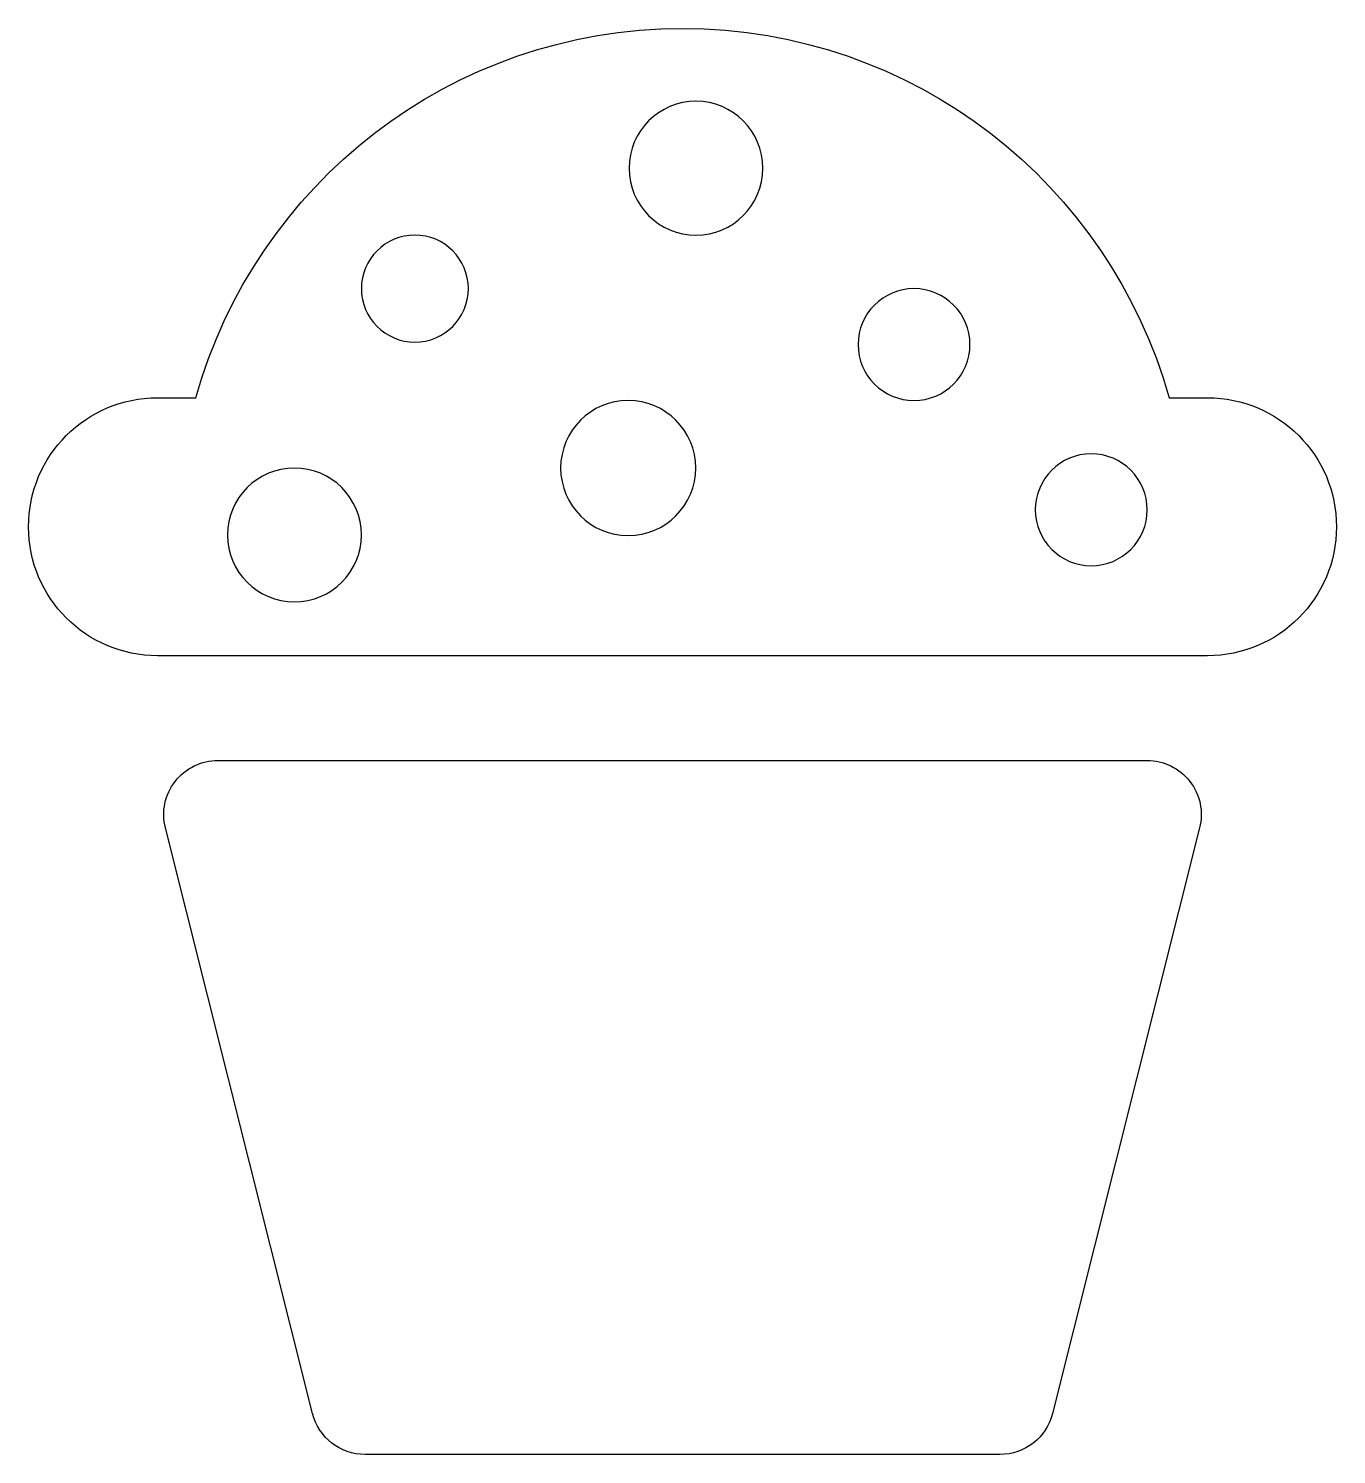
# Model space of a CAD drawing. Header units: centimetres. Extents: x -6 to 6, y -6.5 to 6.5.
import ezdxf

# ---------------------------------------------------------------- set-up
doc = ezdxf.new("R2010")
doc.units = ezdxf.units.CM
doc.header["$MEASUREMENT"] = 0
doc.layers.add('Layer 1', color=7, linetype='Continuous')

msp = doc.modelspace()

# ---------------------------------------------------------------- linework, layer by layer
at = {"layer": 'Layer 1'}
for points, knots in [([(4.78301, 3.13087), (4.78301, 3.13087), (4.43415, 3.13087), (4.43415, 3.13087), (4.43415, 3.13087), (3.88861, 5.07016), (2.11381, 6.49438), (-0.00008, 6.49438), (-0.00008, 6.49438), (-2.11444, 6.49438), (-3.88903, 5.07015), (-4.43434, 3.13086), (-4.43434, 3.13086), (-4.43434, 3.13086), (-4.78301, 3.13087), (-4.78301, 3.13087), (-4.78301, 3.13087), (-5.43201, 3.13087), (-5.95763, 2.60504), (-5.95763, 1.9562), (-5.95763, 1.9562), (-5.95763, 1.3072), (-5.43201, 0.78158), (-4.78301, 0.78158), (-4.78301, 0.78158), (-4.78301, 0.78158), (4.78303, 0.78158), (4.78303, 0.78158), (4.78303, 0.78158), (5.43203, 0.78158), (5.95765, 1.3072), (5.95765, 1.9562), (5.95765, 1.9562), (5.95762, 2.60503), (5.43203, 3.13087), (4.78301, 3.13087)], [0, 0, 0, 0, 0.1, 0.1, 0.1, 0.1, 0.2, 0.2, 0.2, 0.2, 0.3, 0.3, 0.3, 0.3, 0.4, 0.4, 0.4, 0.4, 0.5, 0.5, 0.5, 0.5, 0.6, 0.6, 0.6, 0.6, 0.7, 0.7, 0.7, 0.7, 0.8, 0.8, 0.8, 0.8, 1, 1, 1, 1]), ([(0.1229, 4.61248), (-0.21391, 4.61248), (-0.48678, 4.88534), (-0.48678, 5.22211), (-0.48678, 5.22211), (-0.48678, 5.55892), (-0.21392, 5.83179), (0.1229, 5.83179), (0.1229, 5.83179), (0.45969, 5.83179), (0.73255, 5.55893), (0.73255, 5.22211), (0.73255, 5.22211), (0.73255, 4.88535), (0.45969, 4.61248), (0.1229, 4.61248)], [0, 0, 0, 0, 0.2, 0.2, 0.2, 0.2, 0.4, 0.4, 0.4, 0.4, 0.6, 0.6, 0.6, 0.6, 1, 1, 1, 1]), ([(-2.43811, 3.63789), (-2.70716, 3.63789), (-2.92542, 3.85614), (-2.92542, 4.12517), (-2.92542, 4.12517), (-2.92542, 4.3942), (-2.70717, 4.61248), (-2.43811, 4.61248), (-2.43811, 4.61248), (-2.16908, 4.61248), (-1.95083, 4.39423), (-1.95083, 4.12517), (-1.95083, 4.12517), (-1.95083, 3.85611), (-2.16908, 3.63789), (-2.43811, 3.63789)], [0, 0, 0, 0, 0.2, 0.2, 0.2, 0.2, 0.4, 0.4, 0.4, 0.4, 0.6, 0.6, 0.6, 0.6, 1, 1, 1, 1]), ([(2.10915, 3.1061), (1.82782, 3.1061), (1.59962, 3.33409), (1.59962, 3.61563), (1.59962, 3.61563), (1.59962, 3.89696), (1.82782, 4.12516), (2.10915, 4.12516), (2.10915, 4.12516), (2.39069, 4.12516), (2.61868, 3.89696), (2.61868, 3.61563), (2.61868, 3.61563), (2.61871, 3.33409), (2.3907, 3.1061), (2.10915, 3.1061)], [0, 0, 0, 0, 0.2, 0.2, 0.2, 0.2, 0.4, 0.4, 0.4, 0.4, 0.6, 0.6, 0.6, 0.6, 1, 1, 1, 1]), ([(-0.49485, 1.87576), (-0.83458, 1.87576), (-1.11001, 2.15119), (-1.11001, 2.49092), (-1.11001, 2.49092), (-1.11001, 2.8307), (-0.83458, 3.1061), (-0.49485, 3.1061), (-0.49485, 3.1061), (-0.1551, 3.1061), (0.12033, 2.83067), (0.12033, 2.49092), (0.12033, 2.49092), (0.12036, 2.15119), (-0.15507, 1.87576), (-0.49485, 1.87576)], [0, 0, 0, 0, 0.2, 0.2, 0.2, 0.2, 0.4, 0.4, 0.4, 0.4, 0.6, 0.6, 0.6, 0.6, 1, 1, 1, 1]), ([(3.72369, 1.60099), (3.44236, 1.60099), (3.21416, 1.82898), (3.21416, 2.11052), (3.21416, 2.11052), (3.21416, 2.39183), (3.44236, 2.62005), (3.72369, 2.62005), (3.72369, 2.62005), (4.00523, 2.62005), (4.23322, 2.39182), (4.23322, 2.11052), (4.23322, 2.11052), (4.23323, 1.82899), (4.00524, 1.60099), (3.72369, 1.60099)], [0, 0, 0, 0, 0.2, 0.2, 0.2, 0.2, 0.4, 0.4, 0.4, 0.4, 0.6, 0.6, 0.6, 0.6, 1, 1, 1, 1]), ([(-3.53507, 1.27159), (-3.87188, 1.27159), (-4.14475, 1.54445), (-4.14475, 1.88127), (-4.14475, 1.88127), (-4.14475, 2.21806), (-3.87189, 2.4909), (-3.53507, 2.4909), (-3.53507, 2.4909), (-3.19828, 2.4909), (-2.92542, 2.21806), (-2.92542, 1.88127), (-2.92542, 1.88127), (-2.92542, 1.54445), (-3.19828, 1.27159), (-3.53507, 1.27159)], [0, 0, 0, 0, 0.2, 0.2, 0.2, 0.2, 0.4, 0.4, 0.4, 0.4, 0.6, 0.6, 0.6, 0.6, 1, 1, 1, 1]), ([(4.23156, -0.17275), (4.23156, -0.17275), (-4.23156, -0.17275), (-4.23156, -0.17275), (-4.23156, -0.17275), (-4.38377, -0.17275), (-4.52771, -0.24302), (-4.62148, -0.36306), (-4.62148, -0.36306), (-4.71504, -0.48326), (-4.74808, -0.63992), (-4.71104, -0.78772), (-4.71104, -0.78772), (-4.71104, -0.78772), (-3.37103, -6.12032), (-3.37103, -6.12032), (-3.37103, -6.12032), (-3.31581, -6.34029), (-3.11806, -6.49436), (-2.89158, -6.49436), (-2.89158, -6.49436), (-2.89158, -6.49436), (2.89155, -6.49436), (2.89155, -6.49436), (2.89155, -6.49436), (3.11825, -6.49436), (3.31599, -6.34029), (3.37121, -6.12032), (3.37121, -6.12032), (3.37121, -6.12032), (4.71101, -0.78772), (4.71101, -0.78772), (4.71101, -0.78772), (4.74824, -0.63992), (4.71498, -0.48329), (4.62142, -0.36306), (4.62142, -0.36306), (4.52768, -0.24302), (4.38378, -0.17275), (4.23156, -0.17275)], [0, 0, 0, 0, 0.09090909, 0.09090909, 0.09090909, 0.09090909, 0.18181818, 0.18181818, 0.18181818, 0.18181818, 0.27272727, 0.27272727, 0.27272727, 0.27272727, 0.36363636, 0.36363636, 0.36363636, 0.36363636, 0.45454545, 0.45454545, 0.45454545, 0.45454545, 0.54545455, 0.54545455, 0.54545455, 0.54545455, 0.63636364, 0.63636364, 0.63636364, 0.63636364, 0.72727273, 0.72727273, 0.72727273, 0.72727273, 0.81818182, 0.81818182, 0.81818182, 0.81818182, 1, 1, 1, 1])]:
    msp.add_open_spline(points, degree=3, knots=knots, dxfattribs=at)

doc.saveas('drawing.dxf')
